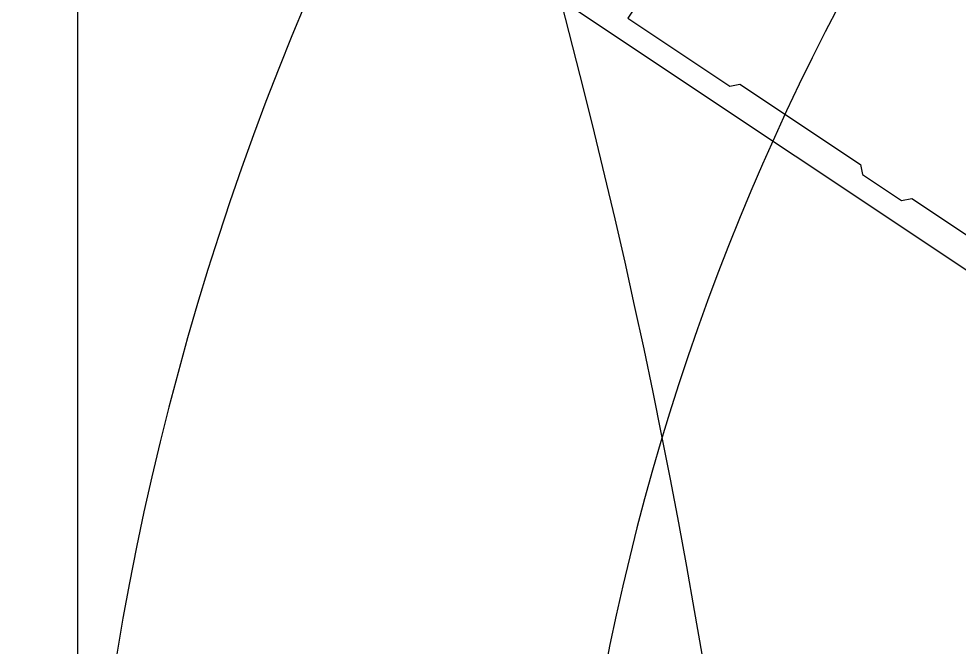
# Model space of a CAD drawing. Header units: inches. Extents: x 0 to 1813292486, y 0 to 3473589894.
# Drawn here: x 600532077.8 to 600532207.5, y 3473290884.8 to 3473290971.6 of the extents above; entities that cross this region are included whole.
import ezdxf

# ---------------------------------------------------------------- set-up
doc = ezdxf.new("R2010")
doc.units = ezdxf.units.IN
doc.header["$LTSCALE"] = 1000
doc.header["$MEASUREMENT"] = 0
doc.linetypes.add('AX-MALL-WALL-P02-QT$0$DASH', pattern=[0.35, 0.25, -0.1])
for name, color, linetype in [('A-Anno-Note', 241, 'Continuous'), ('AX-MALL-P02-200$0$A-Anno-Note', 241, 'Continuous'), ('AX-MALL-WALL-P02$0$A-Anno-Note', 241, 'Continuous'), ('AX-MALL-WALL-P02-QT$0$A-Anno-Note', 241, 'Continuous'), ('AX-MALL-WALL-P02-QT$0$A-Detl-Fine', 152, 'Continuous'), ('AX-MALL-WALL-P02-QT$0$A-Detl-Thin', 131, 'Continuous'), ('AX-MALL-WALL-P02-QT$0$A-Flor', 41, 'Continuous'), ('AX-MALL-WALL-P02-QT$0$AP', 3, 'Continuous'), ('AX-MALL-WALL-P02-QT$0$AX-MALL-WALL-P02-QT$0$A-Curt', 151, 'Continuous')]:
    doc.layers.add(name, color=color, linetype=linetype)

# ---------------------------------------------------------------- blocks, each defined once
blk = doc.blocks.new('AX-MALL-WALL-P02-QT$0$fegehrthr')
at = {"layer": 'AX-MALL-WALL-P02-QT$0$A-Detl-Fine', "linetype": 'AX-MALL-WALL-P02-QT$0$DASH'}
blk.add_lwpolyline([(222005.0780134201, 136201.2522883415, 0.2537087923064233), (221083.1235963106, 136701.2522444725), (211327.1235877275, 136701.2510514259, 0.4142135622456414), (210227.1235996485, 135601.2510547638), (210227.1235996485, 134611.3328661919)], format="xyb", dxfattribs=at)
at = {"layer": 'AX-MALL-WALL-P02-QT$0$A-Flor'}
blk.add_arc((209327.1235995293, 134611.3328700066), 1000.000000147496, 0, 90, dxfattribs=at)
at = {"layer": 'AX-MALL-WALL-P02-QT$0$AX-MALL-WALL-P02-QT$0$A-Curt'}
for centre, radius, start, end in [((210627.1236048956, 134711.3328140954), 399.9999991675434, 89.99999990110317, 179.9999965849054), ((210627.1236048957, 134711.3328140954), 333.3333325008865, 89.99999990110899, 179.9999965849037)]:
    blk.add_arc(centre, radius, start, end, dxfattribs=at)
blk = doc.blocks.new('AX-MALL-WALL-P02-QT$0$GHDH')
at = {"layer": 'AX-MALL-WALL-P02-QT$0$AP', "elevation": 9.567599494384292e-08}
blk.add_lwpolyline([(14885775.56740569, 9246468.74123297), (14885775.56740569, 9246319.741234627, 0.4142135623730963)], format="xyb", dxfattribs=at)
blk.add_lwpolyline([(14885837.56740569, 9246461.241223471), (14885778.56740569, 9246461.241223471), (14885778.56740569, 9246444.305918604), (14885779.56741519, 9246443.305909107), (14885779.56741519, 9246423.305909107), (14885778.56740569, 9246422.30589961), (14885778.56740569, 9246415.839951115), (14885779.56741519, 9246414.839941617), (14885779.56741519, 9246394.839941617), (14885778.56740569, 9246393.839932121), (14885778.56740569, 9246322.241234627), (14885837.56740569, 9246322.241234627), (14885837.56740569, 9246393.839932121), (14885836.56739619, 9246394.839941617), (14885836.56739619, 9246414.839941617), (14885837.56740569, 9246415.839951115), (14885837.56740569, 9246422.30589961), (14885836.56739619, 9246423.305909107), (14885836.56739619, 9246443.305909107), (14885837.56740569, 9246444.305918604)], close=True, dxfattribs=at)
blk = doc.blocks.new('AX-MALL-WALL-P02-QT$0$A$C5E620881')
at = {"rotation": 56.65588417612008}
blk.add_blockref('AX-MALL-WALL-P02-QT$0$GHDH', (-457525.1196643375, -17517671.51651033, -9.561882094444307e-08), dxfattribs=at)
blk = doc.blocks.new('AX-MALL-WALL-P02-QT$0$mqst2')
at = {"ltscale": 2, "rotation": 359.6583775545934}
blk.add_blockref('AX-MALL-WALL-P02-QT$0$A$C5E620881', (318236.0229177475, 43556.93019533157), dxfattribs=at)
blk = doc.blocks.new('AX-MALL-WALL-P02-QT')
at = {"layer": 'AX-MALL-WALL-P02-QT$0$A-Anno-Note', "rotation": 339.5681613092181}
blk.add_blockref('AX-MALL-WALL-P02-QT$0$mqst2', (600052179.2710491, 3473232742.396311), dxfattribs=at)
at = {"layer": 'AX-MALL-WALL-P02-QT$0$A-Detl-Thin', "rotation": 339.5681613092246}
blk.add_blockref('AX-MALL-WALL-P02-QT$0$fegehrthr', (600121810.7232074, 3473109514.681517), dxfattribs=at)
blk = doc.blocks.new('AX-MALL-WALL-P02')
at = {"layer": 'AX-MALL-WALL-P02$0$A-Anno-Note'}
blk.add_blockref('AX-MALL-WALL-P02-QT', (0, 0), dxfattribs=at)
blk = doc.blocks.new('AX-MALL-P02-200')
at = {"layer": 'AX-MALL-P02-200$0$A-Anno-Note'}
blk.add_blockref('AX-MALL-WALL-P02', (0, 0), dxfattribs=at)

msp = doc.modelspace()

# ---------------------------------------------------------------- block references
at = {"layer": 'A-Anno-Note', "rotation": 20.43183869077545}
msp.add_blockref('AX-MALL-P02-200', (1250392458.527329, 9048125.682563305), dxfattribs=at)

doc.saveas('drawing.dxf')
